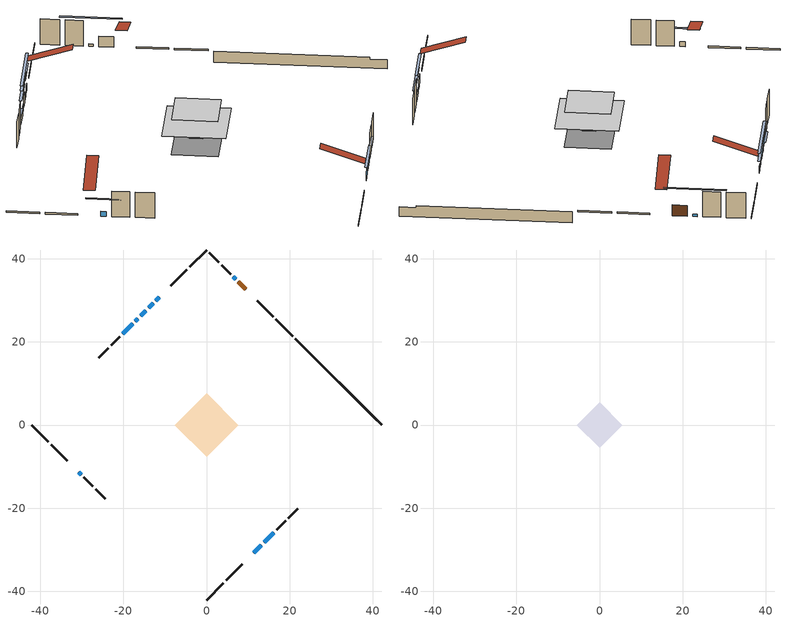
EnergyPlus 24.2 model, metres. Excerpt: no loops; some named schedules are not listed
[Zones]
conditioned space
 floor outside (Floor1 construction): -1.61,0 0,1.61 1.61,0 0,-1.61 z0.15
 floor adiabatic (AdiabaticFloorConstruction): -7.63,0 0,7.63 7.63,0 0,-7.63 z2.59
 floor foundation (Slab1 construction): -5.17,0.43 -0.43,5.17 5.17,-0.43 0.43,-5.17 z-1.98
 wall outside (RimJoist1 construction): 0,-42.07 4.04,-38.03 / -42.07,0 -38.03,-4.04 / 0,42.07 -4.04,38.03 / 20.72,21.35 16.68,25.39 z0.15:0.45
 wall outside (RimJoist2 construction): 4.7,-37.37 8.58,-33.49 / -37.37,-4.7 -33.49,-8.58 / -4.7,37.37 -8.58,33.49 / 16.02,26.05 12.14,29.93 z0.15:0.45
 wall outside (AdiabaticWallConstruction 1): 9.42,32.65 7.64,34.43 z0.15:2.18
 wall outside (AdiabaticWallConstruction): -11.3,30.77 -12.16,29.91 / -16.47,25.6 -17.12,24.95 z0.15:1.32; 6.98,35.09 6.44,35.63 / -12.82,29.25 -13.9,28.17 z0.15:0.61; -14.55,27.51 -15.81,26.26 z0.15:2.18; 11.3,-30.77 13.17,-28.9 z0.15:1.67; -17.77,24.3 -20.14,21.93 / 13.83,-28.24 16.2,-25.87 z0.15:1.06; -30.77,-11.3 -30.12,-11.95 z0.15:1.07
 wall outside (Wall1 construction): 16.85,-25.21 19,-23.07 / -29.46,-12.6 -27.32,-14.75 / -20.8,21.27 -22.94,19.13 / 5.79,36.28 3.64,38.43 z0.15:5.03
 wall outside (Wall2 construction): 19.66,-22.41 21.98,-20.09 / -26.66,-15.41 -24.34,-17.73 / -23.6,18.47 -25.93,16.14 / 2.98,39.09 0.66,41.41 z0.15:5.03
 wall foundation (FoundationWall1 construction): 21.38,20.69,-1.98 21.38,20.69,0.15 40,2.07,0.15 40,2.07,-0.21 42.07,0,-0.21 42.07,0,-1.98
 window (WindowConstruction): -11.3,30.77 -12.16,29.91 z0.15:1.32
 window (WindowConstruction 7): 6.98,35.09 6.44,35.63 z0.15:0.61
 window (WindowConstruction 8): -12.82,29.25 -13.9,28.17 z0.15:0.61
 window (WindowConstruction 1): -14.55,27.51 -15.81,26.26 z0.15:2.18
 window (WindowConstruction 2): -16.47,25.6 -17.11,24.95 z0.15:1.32
 window (WindowConstruction 3): 11.3,-30.77 13.17,-28.9 z0.15:1.67
 window (WindowConstruction 4): -17.77,24.3 -20.14,21.93 z0.15:1.06
 window (WindowConstruction 5): 13.83,-28.24 16.2,-25.87 z0.15:1.06
 window (WindowConstruction 6): -30.77,-11.3 -30.12,-11.95 z0.15:1.06
 door (Door): 9.42,32.65 7.64,34.43 z0.15:2.18
 ceiling adiabatic (AdiabaticFloorConstruction): 0,-7.63 7.63,0 0,7.63 -7.63,0 z2.59
attic - vented
 floor to conditioned space (Floor2 construction Reversed): -5.49,0 0,5.49 5.49,0 0,-5.49 z5.03
 roof outside (Roof1 construction): 10.64,-31.43,5.03 5.29,-26.08,7.55 3.89,-27.49,7.55 9.23,-32.83,5.03; -31.43,-10.64,5.03 -26.08,-5.29,7.55 -27.49,-3.89,7.55 -32.83,-9.23,5.03; -10.64,31.43,5.03 -5.29,26.08,7.55 -3.89,27.49,7.55 -9.23,32.83,5.03; 10.08,31.99,5.03 4.73,26.64,7.55 6.14,25.23,7.55 11.49,30.58,5.03
shading: -13.92,28.15 -9.54,32.53 -9.83,32.82 -14.21,28.44 z3.81; 2.96,39.11 10.47,31.6 10.76,31.89 3.25,39.4 z5.54; -17.38,24.69 -9.33,32.73 -9.63,33.03 -17.67,24.98 z5.54; -17.57,24.5 -12.79,29.28 -13.08,29.57 -17.86,24.79 z4.67; -18.88,23.19 -14.71,27.36 -15,27.65 -19.17,23.48 z3.81; 14.93,-27.14 9.54,-32.53 9.83,-32.82 15.22,-27.43 z4.16; -20.28,21.78 -17.63,24.44 -17.92,24.73 -20.58,22.08 z1.27; 17.96,-24.11 12.07,-30 12.36,-30.29 18.25,-24.4 z3.55; -28.36,-13.71 -32.53,-9.54 -32.82,-9.83 -28.65,-14 z3.55
[Building]
Building 1: Terrain=Suburbs
[Site:Location]
Toronto Intl AP_ON: Latitude {deg}=43.68; Longitude {deg}=-79.63; Time Zone {hr}=-5; Elevation {m}=173; Keep Site Location Information=Yes
[Site:GroundTemperature:Shallow]
4.59119, 2.66285, 2.50842, 3.42352, 7.09712, 10.7536, 13.9236, 15.9317, 16.1023, 14.4691, 11.3799, 7.83558
[Site:WaterMainsTemperature]
Calculation Method=Schedule; Temperature Schedule=mains temperature schedule
[Material] Roughness=Rough; Thermal Absorptance=0.9
Name | Thickness {m} | Conductivity {W/m-K} | Density {kg/m3} | Specific Heat {J/kg-K} | Solar Absorptance | Visible Absorptance
asphalt or fiberglass shingles | 0.00635 | 0.162714 | 1121.4 | 1465.45 | 0.4 | 0.4
ceiling loosefill ins | 0.0846667 | 0.0480833 | 16.02 | 1046.75 | 0.7 | 0.7
ceiling stud and cavity | 0.1397 | 0.118591 | 65.682 | 1177.47 | 0.7 | 0.7
concrete 4.0 in. | 0.1016 | 1.803125 | 2242.8 | 837.4 | 0.7 | 0.7
concrete 8.0 in. | 0.2032 | 1.803125 | 2242.8 | 837.4 | 0.7 | 0.7
door material | 0.04445 | 0.188738 | 512.64 | 1214.23 | 0.7 | 0.7
exterior vertical ins | 0.00336226 | 0.029427 | 32.04 | 1214.23 | 0.7 | 0.7
floor covering | 0.0127 | 0.0433444 | 54.468 | 1339.84 | 0.6 | 0.6
floor rigid ins | 0.051816 | 0.029427 | 32.04 | 1214.23 | 0.7 | 0.7
floor rigid ins 1; wall rigid ins | 0.512978 | 0.029427 | 32.04 | 1214.23 | 0.7 | 0.7
floor stud and cavity | 0.1397 | 0.246239 | 92.3553 | 1139.71 | 0.7 | 0.7
floor stud and cavity 1 | 0.1397 | 1.75129 | 37.0049 | 1207.88 | 0.7 | 0.7
furniture material conditioned space 1 | 0.1524 | 0.115458 | 640.8 | 1214.23 | 0.6 | 0.6
gypsum board | 0.0127 | 0.160291 | 801 | 837.4 | 0.6 | 0.6
gypsum board 1 | 0.0127 | 0.160291 | 801 | 837.4 | 0.7 | 0.7
osb sheathing 0.5 in. | 0.0127 | 0.115458 | 512.64 | 1214.23 | 0.7 | 0.7
osb sheathing 0.75 in. | 0.01905 | 0.115458 | 512.64 | 1214.23 | 0.7 | 0.7
rim joist stud and cavity | 0.0508 | 0.177588 | 50.32683 | 1063.81 | 0.6 | 0.6
rim joist stud and cavity 1 | 0.0508 | 0.103237 | 50.32683 | 1063.81 | 0.6 | 0.6
wall stud and cavity | 0.1397 | 0.0891443 | 139.0536 | 1170.24 | 0.7 | 0.7
wall stud and cavity 1 | 0.1397 | 0.111745 | 139.0536 | 1170.24 | 0.7 | 0.7
wall stud and cavity 2 | 0.0889 | 0.380278 | 52.3479 | 1209.89 | 0.7 | 0.7
wall stud and cavity 3 | 0.0889 | 0.391764 | 83.0341 | 1211.67 | 0.7 | 0.7
wood siding | 0.0254 | 0.102417 | 544.68 | 1172.36 | 0.4 | 0.4
wood siding 1; wood siding 2; wood siding 3 | 0.0254 | 0.102417 | 544.68 | 1172.36 | 0.7 | 0.7
[WindowMaterial:SimpleGlazingSystem]
Name | U-Factor {W/m2-K} | Solar Heat Gain Coefficient
WindowMaterial | 3.68729 | 0.69
WindowMaterial 1 | 4.23352 | 0.68
WindowMaterial 2 | 3.82357 | 0.68
WindowMaterial 3 | 3.21602 | 0.72
WindowMaterial 4 | 2.27574 | 0.62
WindowMaterial 5 | 2.44665 | 0.62
WindowMaterial 6 | 3.81391 | 0.68
WindowMaterial 7 | 4.57022 | 0.63
[Construction]
AdiabaticFloorConstruction: floor stud and cavity 1, floor rigid ins 1, osb sheathing 0.75 in., floor covering
AdiabaticWallConstruction: wood siding 2, wall rigid ins, wall stud and cavity 2, gypsum board
AdiabaticWallConstruction 1: wood siding 3, wall rigid ins, wall stud and cavity 2, gypsum board
Door: door material
Floor1 construction: floor stud and cavity, floor rigid ins, osb sheathing 0.75 in., floor covering
Floor2 construction Reversed: gypsum board, ceiling stud and cavity, ceiling loosefill ins
FoundationWall1 construction: concrete 8.0 in., gypsum board 1
furniture construction conditioned space 1: furniture material conditioned space 1
PartitionWallConstruction: gypsum board, wall stud and cavity 3, gypsum board
RimJoist1 construction: wood siding 1, rim joist stud and cavity
RimJoist2 construction: wood siding 1, rim joist stud and cavity 1
Roof1 construction: asphalt or fiberglass shingles
Slab1 construction: concrete 4.0 in.
Wall1 construction: wood siding, osb sheathing 0.5 in., wall stud and cavity, gypsum board
Wall2 construction: wood siding, osb sheathing 0.5 in., wall stud and cavity 1, gypsum board
WindowConstruction: WindowMaterial
WindowConstruction 1: WindowMaterial 1
WindowConstruction 2: WindowMaterial 2
WindowConstruction 3: WindowMaterial 3
WindowConstruction 4: WindowMaterial 4
WindowConstruction 5: WindowMaterial 5
WindowConstruction 6: WindowMaterial 6
WindowConstruction 7; WindowConstruction 8: WindowMaterial 7
[Zone] Multiplier=1; Part of Total Floor Area=Yes
Name | Volume {m3}
attic - vented | 24.6911
conditioned space | 410.2
[Space]
Name | Zone | Volume {m3}
attic - vented 1 | attic - vented | 24.6911
conditioned space 1 | conditioned space | 410.2
[ZoneInfiltration:EffectiveLeakageArea]
infil attic - vented 1: Zone or Space=attic - vented 1; Schedule=Always On Discrete; Effective Air Leakage Area {cm2}=2496; Stack Coefficient=0.000175345; Wind Coefficient=8.94678e-06
[ZoneMixing]
whole house fan mix: Zone or Space=attic - vented; Schedule=Always On Continuous; Design Flow Rate Calculation Method=Flow/Zone; Design Flow Rate {m3/s}=0; Source Zone or Space=conditioned space
[SurfaceProperty:ExposedFoundationPerimeter]
Slab1: Exposed Perimeter Calculation Method=TotalExposedPerimeter; Total Exposed Perimeter {m}=29.262
[InternalMass] Zone or ZoneList=conditioned space; Space or SpaceList=conditioned space 1
Name | Construction | Surface Area {m2}
furniture mass conditioned space 1 | furniture construction conditioned space 1 | 69.8959
partition wall mass | PartitionWallConstruction | 174.74
[Lights]
interior lighting: Zone or ZoneList or Space or SpaceList=conditioned space 1; Schedule=interior lighting schedule; Design Level Calculation Method=LightingLevel; Lighting Level {W}=343.2; Return Air Fraction=0; Fraction Radiant=0.6; Fraction Visible=0.2; Fraction Replaceable=1
[People]
occupants: Zone or ZoneList or Space or SpaceList=conditioned space 1; Number of People Schedule=occupants schedule; Number of People Calculation Method=People; Number of People=3; Fraction Radiant=0.314171; Sensible Heat Fraction=0.56303; Activity Level Schedule=occupants activity schedule; Carbon Dioxide Generation Rate {m3/s-W}=0; Enable ASHRAE 55 Comfort Warnings=No; Mean Radiant Temperature Calculation Type=EnclosureAveraged
[ElectricEquipment] Zone or ZoneList or Space or SpaceList=conditioned space 1; Design Level Calculation Method=EquipmentLevel
Name | Schedule | Design Level {W} | Fraction Latent | Fraction Radiant | Fraction Lost
clothes dryer | clothes dryer schedule | 140.772 | 0.015 | 0.081 | 0.85
clothes washer | clothes washer schedule | 32.1985 | 0.03 | 0.162 | 0.7
cooking range | cooking range schedule | 215.147 | 0.08 | 0.432 | 0.2
dishwasher | dishwasher schedule | 66.8632 | 0.3 | 0.18 | 0.4
fridge | fridge schedule | 72.9452 | 0 | 0.6 | 0
mech vent house fan | mech vent house fan schedule | 0.95 | 0 | 0 | 1
mech vent house fan cfis | mech vent house fan cfis schedule | 0 | 0 | 0 | 0
misc plug loads | misc plug loads schedule | 494.7 | 0.045 | 0.513 | 0.1
whole house fan | Always On Discrete | 0 | 0 | 0 | 1
[OtherEquipment] Zone or ZoneList or Space or SpaceList=conditioned space 1; Design Level Calculation Method=EquipmentLevel
Name | Fuel Type | Schedule | Design Level {W} | Fraction Latent | Fraction Radiant | Fraction Lost
clothes dryer 1 | Electricity | clothes dryer schedule | 0 | 0.015 | 0.081 | 0.85
cooking range 1 | Electricity | cooking range schedule | 0 | 0.08 | 0.432 | 0.2
general water use latent | None | general water use schedule | 62.594 | 1 | 0 | 0
general water use sensible | None | general water use schedule | -61.6891 | 0 | 0.6 | 0
mech vent house fan latent load | None | Always On Discrete | 0 | 1 | 0 | 0
mech vent house fan sensible load | None | Always On Discrete | 0 | 0 | 0 | 0
water heater energy adjustment1 | NaturalGas | Always On Discrete | 0.01 | 0 | 0 | 1
[ZoneInfiltration:DesignFlowRate] Zone or ZoneList or Space or SpaceList=conditioned space 1; Schedule=Always On Discrete; Design Flow Rate Calculation Method=Flow/Zone; Design Flow Rate {m3/s}=0
infil flow; natural vent flow; whole house fan flow
[AvailabilityManager:Scheduled]
central ac and furnace airloop Availability Manager: Schedule=Always On Discrete
[Foundation:Kiva]
Foundation Kiva 1: Initial Indoor Air Temperature {C}=18; Wall Height Above Grade {m}=0.149992; Wall Depth Below Slab {m}=0.2032; Custom Block Material Name 1=exterior vertical ins; Custom Block Depth 1 {m}=2.13; Custom Block X Position 1 {m}=0.2159; Custom Block Z Position 1 {m}=0
[Foundation:Kiva:Settings]
Soil Conductivity {W/m-K}=0.849921; Soil Density {kg/m3}=1842.3; Soil Specific Heat {J/kg-K}=418.7; Ground Solar Absorptivity=0.9; Ground Thermal Absorptivity=0.9; Ground Surface Roughness {m}=0.03; Far-Field Width {m}=40; Deep-Ground Boundary Condition=ZeroFlux; Deep-Ground Depth {m}=40; Minimum Cell Dimension {m}=0.2; Maximum Cell Growth Coefficient=3; Simulation Timestep=Timestep
[Exterior:Lights]
exterior lighting: Schedule=exterior lighting schedule; Design Level {W}=75.6
[EnergyManagementSystem:GlobalVariable]
central_ac_and_furnace_airloop_Fan_RTF
infil_program_Qfan
infil_program_Qinf
natural_vent_program_Qnv
natural_vent_program_Qwhf
[EnergyManagementSystem:Sensor]
Name | Output:Variable or Output:Meter Index Key | Output:Variable or Output:Meter
airflow_gain | infil flow | Infiltration Sensible Heat Gain Energy
airflow_gain_1 | natural vent flow | Infiltration Sensible Heat Gain Energy
airflow_gain_2 | whole house fan flow | Infiltration Sensible Heat Gain Energy
airflow_loss | infil flow | Infiltration Sensible Heat Loss Energy
airflow_loss_1 | natural vent flow | Infiltration Sensible Heat Loss Energy
airflow_loss_2 | whole house fan flow | Infiltration Sensible Heat Loss Energy
clg_load_cond |  | Cooling:EnergyTransfer:Zone:CONDITIONED SPACE
clg_sp_s; clg_sp_s_1 | cooling setpoint | Schedule Value
clothes_dryer_exhaust_0_sch_s | clothes dryer exhaust 0 schedule | Schedule Value
cool_season | cooling season schedule | Schedule Value
htg_load_cond |  | Heating:EnergyTransfer:Zone:CONDITIONED SPACE
htg_sp_s; htg_sp_s_1 | heating setpoint | Schedule Value
ig_ee_conv | clothes dryer | Electric Equipment Convective Heating Energy
ig_ee_conv_2 | cooking range | Electric Equipment Convective Heating Energy
ig_ee_conv_4 | fridge | Electric Equipment Convective Heating Energy
ig_ee_conv_5 | misc plug loads | Electric Equipment Convective Heating Energy
ig_ee_conv_6 | whole house fan | Electric Equipment Convective Heating Energy
ig_ee_rad | clothes dryer | Electric Equipment Radiant Heating Energy
ig_ee_rad_2 | cooking range | Electric Equipment Radiant Heating Energy
ig_ee_rad_4 | fridge | Electric Equipment Radiant Heating Energy
ig_ee_rad_5 | misc plug loads | Electric Equipment Radiant Heating Energy
ig_ee_rad_6 | whole house fan | Electric Equipment Radiant Heating Energy
ig_lgt_conv | interior lighting | Lights Convective Heating Energy
ig_lgt_rad | interior lighting | Lights Radiant Heating Energy
ig_lgt_vis | interior lighting | Lights Visible Radiation Heating Energy
ig_oe_conv | clothes dryer 1 | Other Equipment Convective Heating Energy
ig_oe_conv_1 | cooking range 1 | Other Equipment Convective Heating Energy
ig_oe_conv_2 | general water use latent | Other Equipment Convective Heating Energy
ig_oe_conv_3 | general water use sensible | Other Equipment Convective Heating Energy
ig_oe_conv_4 | water heater energy adjustment1 | Other Equipment Convective Heating Energy
ig_oe_rad | clothes dryer 1 | Other Equipment Radiant Heating Energy
ig_oe_rad_1 | cooking range 1 | Other Equipment Radiant Heating Energy
ig_oe_rad_2 | general water use latent | Other Equipment Radiant Heating Energy
ig_oe_rad_3 | general water use sensible | Other Equipment Radiant Heating Energy
ig_oe_rad_4 | water heater energy adjustment1 | Other Equipment Radiant Heating Energy
ig_ppl_conv | occupants | People Convective Heating Energy
ig_ppl_rad | occupants | People Radiant Heating Energy
im_conv | furniture mass conditioned space 1 | Surface Inside Face Convection Heat Gain Energy
im_conv_1 | partition wall mass | Surface Inside Face Convection Heat Gain Energy
im_ig | furniture mass conditioned space 1 | Surface Inside Face Internal Gains Radiation Heat Gain Energy
im_ig_1 | partition wall mass | Surface Inside Face Internal Gains Radiation Heat Gain Energy
im_lgt | furniture mass conditioned space 1 | Surface Inside Face Lights Radiation Heat Gain Energy
im_lgt_1 | partition wall mass | Surface Inside Face Lights Radiation Heat Gain Energy
im_sol | furniture mass conditioned space 1 | Surface Inside Face Solar Radiation Heat Gain Energy
im_sol_1 | partition wall mass | Surface Inside Face Solar Radiation Heat Gain Energy
im_surf | furniture mass conditioned space 1 | Surface Inside Face Net Surface Thermal Radiation Heat Gain Energy
im_surf_1 | partition wall mass | Surface Inside Face Net Surface Thermal Radiation Heat Gain Energy
mv_conv | mech vent house fan | Electric Equipment Convective Heating Energy
mv_conv_1 | mech vent house fan cfis | Electric Equipment Convective Heating Energy
mv_conv_2 | mech vent house fan latent load | Other Equipment Convective Heating Energy
mv_conv_3 | mech vent house fan sensible load | Other Equipment Convective Heating Energy
mv_rad | mech vent house fan | Electric Equipment Radiant Heating Energy
mv_rad_1 | mech vent house fan cfis | Electric Equipment Radiant Heating Energy
mv_rad_2 | mech vent house fan latent load | Other Equipment Radiant Heating Energy
mv_rad_3 | mech vent house fan sensible load | Other Equipment Radiant Heating Energy
natural_vent_s | natural vent schedule | Schedule Value
out_pb_s |  | Site Outdoor Air Barometric Pressure
out_wt_s |  | Site Outdoor Air Humidity Ratio
site_vw_s |  | Site Wind Speed
ss_back_out | Window1 | Surface Window Shortwave from Zone Back Out Window Heat Transfer Rate
ss_back_out_1 | Window10 | Surface Window Shortwave from Zone Back Out Window Heat Transfer Rate
ss_back_out_2 | Window11 | Surface Window Shortwave from Zone Back Out Window Heat Transfer Rate
ss_back_out_3 | Window2 | Surface Window Shortwave from Zone Back Out Window Heat Transfer Rate
ss_back_out_4 | Window3 | Surface Window Shortwave from Zone Back Out Window Heat Transfer Rate
ss_back_out_5 | Window4 | Surface Window Shortwave from Zone Back Out Window Heat Transfer Rate
ss_back_out_6 | Window5 | Surface Window Shortwave from Zone Back Out Window Heat Transfer Rate
ss_back_out_7 | Window7 | Surface Window Shortwave from Zone Back Out Window Heat Transfer Rate
ss_back_out_8 | Window9 | Surface Window Shortwave from Zone Back Out Window Heat Transfer Rate
ss_conv | Door1 | Surface Inside Face Convection Heat Gain Energy
ss_conv_1 | Window1 | Surface Inside Face Convection Heat Gain Energy
ss_conv_2 | Window10 | Surface Inside Face Convection Heat Gain Energy
ss_conv_3 | Window11 | Surface Inside Face Convection Heat Gain Energy
ss_conv_4 | Window2 | Surface Inside Face Convection Heat Gain Energy
ss_conv_5 | Window3 | Surface Inside Face Convection Heat Gain Energy
ss_conv_6 | Window4 | Surface Inside Face Convection Heat Gain Energy
ss_conv_7 | Window5 | Surface Inside Face Convection Heat Gain Energy
ss_conv_8 | Window7 | Surface Inside Face Convection Heat Gain Energy
ss_conv_9 | Window9 | Surface Inside Face Convection Heat Gain Energy
ss_ig | Door1 | Surface Inside Face Internal Gains Radiation Heat Gain Energy
ss_ig_1 | Window1 | Surface Inside Face Internal Gains Radiation Heat Gain Energy
ss_ig_2 | Window10 | Surface Inside Face Internal Gains Radiation Heat Gain Energy
ss_ig_3 | Window11 | Surface Inside Face Internal Gains Radiation Heat Gain Energy
ss_ig_4 | Window2 | Surface Inside Face Internal Gains Radiation Heat Gain Energy
ss_ig_5 | Window3 | Surface Inside Face Internal Gains Radiation Heat Gain Energy
ss_ig_6 | Window4 | Surface Inside Face Internal Gains Radiation Heat Gain Energy
ss_ig_7 | Window5 | Surface Inside Face Internal Gains Radiation Heat Gain Energy
ss_ig_8 | Window7 | Surface Inside Face Internal Gains Radiation Heat Gain Energy
ss_ig_9 | Window9 | Surface Inside Face Internal Gains Radiation Heat Gain Energy
ss_lgt | Door1 | Surface Inside Face Lights Radiation Heat Gain Energy
ss_sol | Door1 | Surface Inside Face Solar Radiation Heat Gain Energy
ss_surf | Door1 | Surface Inside Face Net Surface Thermal Radiation Heat Gain Energy
ss_surf_1 | Window1 | Surface Inside Face Net Surface Thermal Radiation Heat Gain Energy
ss_surf_2 | Window10 | Surface Inside Face Net Surface Thermal Radiation Heat Gain Energy
ss_surf_3 | Window11 | Surface Inside Face Net Surface Thermal Radiation Heat Gain Energy
ss_surf_4 | Window2 | Surface Inside Face Net Surface Thermal Radiation Heat Gain Energy
ss_surf_5 | Window3 | Surface Inside Face Net Surface Thermal Radiation Heat Gain Energy
ss_surf_6 | Window4 | Surface Inside Face Net Surface Thermal Radiation Heat Gain Energy
ss_surf_7 | Window5 | Surface Inside Face Net Surface Thermal Radiation Heat Gain Energy
ss_surf_8 | Window7 | Surface Inside Face Net Surface Thermal Radiation Heat Gain Energy
ss_surf_9 | Window9 | Surface Inside Face Net Surface Thermal Radiation Heat Gain Energy
ss_trans_in | Window1 | Surface Window Transmitted Solar Radiation Rate
ss_trans_in_1 | Window10 | Surface Window Transmitted Solar Radiation Rate
ss_trans_in_2 | Window11 | Surface Window Transmitted Solar Radiation Rate
ss_trans_in_3 | Window2 | Surface Window Transmitted Solar Radiation Rate
ss_trans_in_4 | Window3 | Surface Window Transmitted Solar Radiation Rate
ss_trans_in_5 | Window4 | Surface Window Transmitted Solar Radiation Rate
ss_trans_in_6 | Window5 | Surface Window Transmitted Solar Radiation Rate
ss_trans_in_7 | Window7 | Surface Window Transmitted Solar Radiation Rate
ss_trans_in_8 | Window9 | Surface Window Transmitted Solar Radiation Rate
ss_trans_out | Window1 | Surface Inside Face Initial Transmitted Diffuse Transmitted Out Window Solar Radiation Rate
ss_trans_out_1 | Window10 | Surface Inside Face Initial Transmitted Diffuse Transmitted Out Window Solar Radiation Rate
ss_trans_out_2 | Window11 | Surface Inside Face Initial Transmitted Diffuse Transmitted Out Window Solar Radiation Rate
ss_trans_out_3 | Window2 | Surface Inside Face Initial Transmitted Diffuse Transmitted Out Window Solar Radiation Rate
ss_trans_out_4 | Window3 | Surface Inside Face Initial Transmitted Diffuse Transmitted Out Window Solar Radiation Rate
ss_trans_out_5 | Window4 | Surface Inside Face Initial Transmitted Diffuse Transmitted Out Window Solar Radiation Rate
ss_trans_out_6 | Window5 | Surface Inside Face Initial Transmitted Diffuse Transmitted Out Window Solar Radiation Rate
ss_trans_out_7 | Window7 | Surface Inside Face Initial Transmitted Diffuse Transmitted Out Window Solar Radiation Rate
ss_trans_out_8 | Window9 | Surface Inside Face Initial Transmitted Diffuse Transmitted Out Window Solar Radiation Rate
s_conv | Floor1 | Surface Inside Face Convection Heat Gain Energy
s_conv_1 | Floor2 | Surface Inside Face Convection Heat Gain Energy
s_conv_10 | RimJoist2:225 | Surface Inside Face Convection Heat Gain Energy
s_conv_11 | RimJoist2:315 | Surface Inside Face Convection Heat Gain Energy
s_conv_12 | RimJoist2:45 | Surface Inside Face Convection Heat Gain Energy
s_conv_13 | Slab1 | Surface Inside Face Convection Heat Gain Energy
s_conv_14 | Wall1:135 | Surface Inside Face Convection Heat Gain Energy
s_conv_15 | Wall1:225 | Surface Inside Face Convection Heat Gain Energy
s_conv_16 | Wall1:315 | Surface Inside Face Convection Heat Gain Energy
s_conv_17 | Wall1:45 | Surface Inside Face Convection Heat Gain Energy
s_conv_18 | Wall2:135 | Surface Inside Face Convection Heat Gain Energy
s_conv_19 | Wall2:225 | Surface Inside Face Convection Heat Gain Energy
s_conv_2 | FoundationWall1 | Surface Inside Face Convection Heat Gain Energy
s_conv_20 | Wall2:315 | Surface Inside Face Convection Heat Gain Energy
s_conv_21 | Wall2:45 | Surface Inside Face Convection Heat Gain Energy
s_conv_3 | inferred conditioned ceiling | Surface Inside Face Convection Heat Gain Energy
s_conv_4 | inferred conditioned floor | Surface Inside Face Convection Heat Gain Energy
s_conv_5 | RimJoist1:135 | Surface Inside Face Convection Heat Gain Energy
s_conv_6 | RimJoist1:225 | Surface Inside Face Convection Heat Gain Energy
s_conv_7 | RimJoist1:315 | Surface Inside Face Convection Heat Gain Energy
s_conv_8 | RimJoist1:45 | Surface Inside Face Convection Heat Gain Energy
s_conv_9 | RimJoist2:135 | Surface Inside Face Convection Heat Gain Energy
s_ig | Floor1 | Surface Inside Face Internal Gains Radiation Heat Gain Energy
s_ig_1 | Floor2 | Surface Inside Face Internal Gains Radiation Heat Gain Energy
s_ig_10 | RimJoist2:225 | Surface Inside Face Internal Gains Radiation Heat Gain Energy
s_ig_11 | RimJoist2:315 | Surface Inside Face Internal Gains Radiation Heat Gain Energy
s_ig_12 | RimJoist2:45 | Surface Inside Face Internal Gains Radiation Heat Gain Energy
s_ig_13 | Slab1 | Surface Inside Face Internal Gains Radiation Heat Gain Energy
s_ig_14 | Wall1:135 | Surface Inside Face Internal Gains Radiation Heat Gain Energy
s_ig_15 | Wall1:225 | Surface Inside Face Internal Gains Radiation Heat Gain Energy
s_ig_16 | Wall1:315 | Surface Inside Face Internal Gains Radiation Heat Gain Energy
s_ig_17 | Wall1:45 | Surface Inside Face Internal Gains Radiation Heat Gain Energy
s_ig_18 | Wall2:135 | Surface Inside Face Internal Gains Radiation Heat Gain Energy
s_ig_19 | Wall2:225 | Surface Inside Face Internal Gains Radiation Heat Gain Energy
s_ig_2 | FoundationWall1 | Surface Inside Face Internal Gains Radiation Heat Gain Energy
s_ig_20 | Wall2:315 | Surface Inside Face Internal Gains Radiation Heat Gain Energy
s_ig_21 | Wall2:45 | Surface Inside Face Internal Gains Radiation Heat Gain Energy
s_ig_3 | inferred conditioned ceiling | Surface Inside Face Internal Gains Radiation Heat Gain Energy
s_ig_4 | inferred conditioned floor | Surface Inside Face Internal Gains Radiation Heat Gain Energy
s_ig_5 | RimJoist1:135 | Surface Inside Face Internal Gains Radiation Heat Gain Energy
s_ig_6 | RimJoist1:225 | Surface Inside Face Internal Gains Radiation Heat Gain Energy
s_ig_7 | RimJoist1:315 | Surface Inside Face Internal Gains Radiation Heat Gain Energy
s_ig_8 | RimJoist1:45 | Surface Inside Face Internal Gains Radiation Heat Gain Energy
s_ig_9 | RimJoist2:135 | Surface Inside Face Internal Gains Radiation Heat Gain Energy
